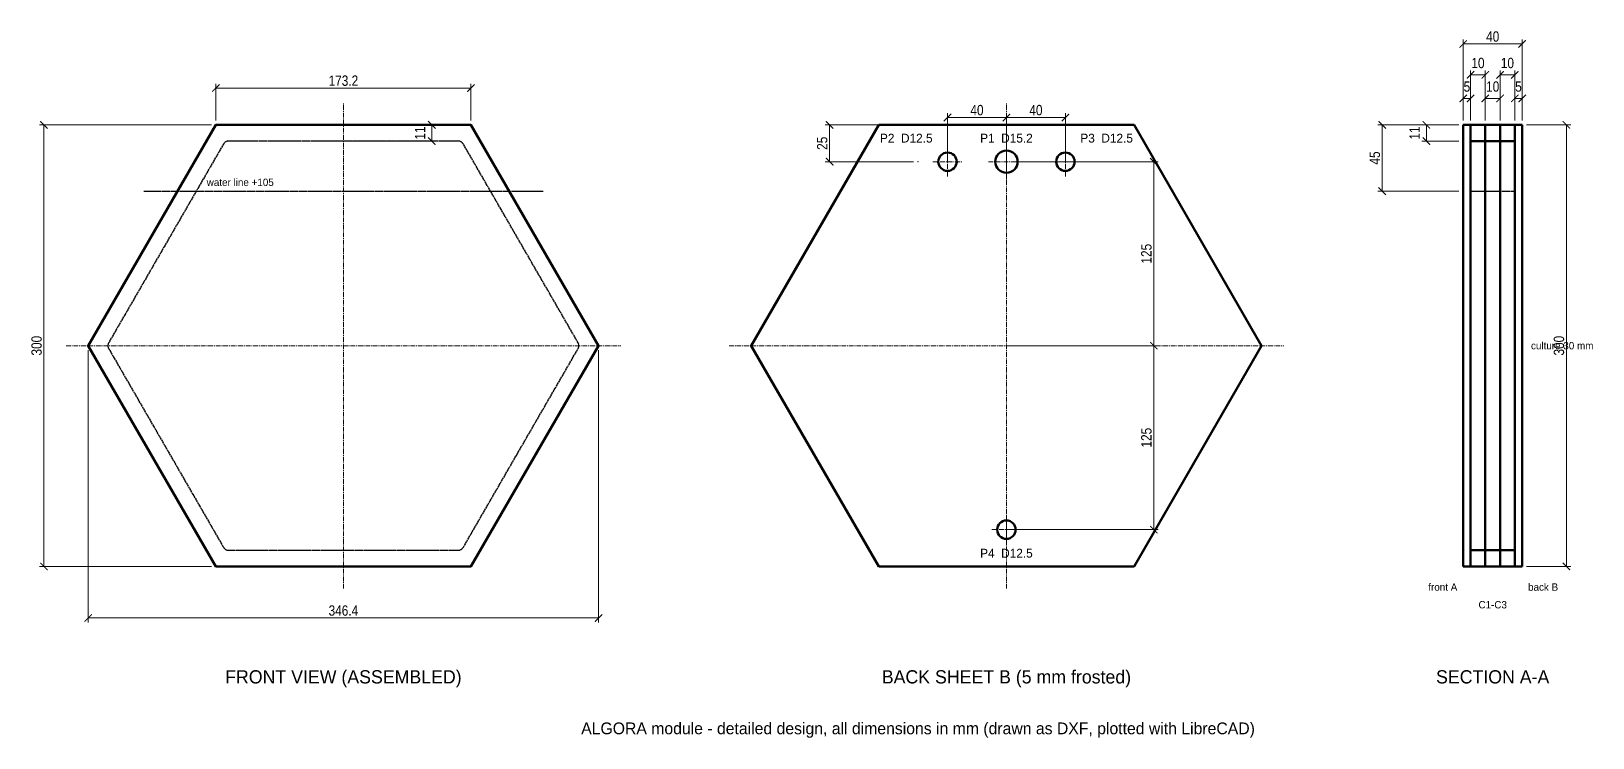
# Model space of a CAD drawing. Header units: millimetres. Extents: x -212 to 848, y -266 to 214.
import ezdxf
from ezdxf.enums import TextEntityAlignment as Align

# ---------------------------------------------------------------- set-up
doc = ezdxf.new("R2010")
doc.units = ezdxf.units.MM
doc.linetypes.add('CENTER', pattern=[5.08, 3.175, -0.635, 0.635, -0.635])
doc.linetypes.add('DASHED', pattern=[1.524, 1.27, -0.254])
for name, color, linetype, lineweight, true_color in [('CENTER', 7, 'CENTER', 18, 0x6e6e6e), ('DIM', 7, 'CONTINUOUS', 18, 0x0046c8), ('HIDDEN', 7, 'DASHED', 25, 0x5a5a5a), ('OUTLINE', 7, 'CONTINUOUS', 50, 0x000000), ('TEXT', 7, 'CONTINUOUS', 25, 0x000000), ('WATER', 7, 'DASHED', 25, 0x008c3c)]:
    doc.layers.add(name, color=color, linetype=linetype, lineweight=lineweight, true_color=true_color)
doc.styles.add('OpenSansCondensed-Light', font='OpenSansCondensed-Light.ttf')

# ---------------------------------------------------------------- blocks, each defined once
blk = doc.blocks.new('_ARCHTICK')
at = {"color": 0, "linetype": 'BYBLOCK', "const_width": 0.15}
blk.add_lwpolyline([(-0.5, -0.5), (0.5, 0.5)], dxfattribs=at)

msp = doc.modelspace()

# ---------------------------------------------------------------- linework, layer by layer
at = {"layer": 'CENTER'}
for p, q in [((0, -165), (0, 165)), ((450, -165), (450, 165)), ((410, 115), (410, 135)), ((450, 112.8), (450, 137.2)), ((490, 115), (490, 135)), ((400, 125), (420, 125)), ((437.8, 125), (462.2, 125)), ((480, 125), (500, 125)), ((-188.2, 0), (188.2, 0)), ((261.8, 0), (638.2, 0)), ((450, -135), (450, -115)), ((440, -125), (460, -125))]:
    msp.add_line(p, q, dxfattribs=at)
at = {"layer": 'DIM'}
for p, q in [((760, 153), (760, 208)), ((760, 205), (800, 205)), ((800, 153), (800, 208)), ((765, 153), (765, 187)), ((765, 184), (775, 184)), ((775, 153), (775, 187)), ((785, 153), (785, 187)), ((785, 184), (795, 184)), ((795, 153), (795, 187)), ((-86.6, 153), (-86.6, 178)), ((-86.6, 175), (86.6, 175)), ((86.6, 153), (86.6, 178)), ((760, 153), (760, 171)), ((765, 153), (765, 171)), ((775, 153), (775, 171)), ((785, 153), (785, 171)), ((795, 153), (795, 171)), ((800, 153), (800, 171)), ((760, 168), (765, 168)), ((775, 168), (785, 168)), ((795, 168), (800, 168)), ((-89.6, 150), (-206.2, 150)), ((-203.2, -150), (-203.2, 150)), ((3, 150), (63, 150)), ((60, 139), (60, 150)), ((387, 150), (327, 150)), ((330, 125), (330, 150)), ((410, 128), (410, 158)), ((410, 155), (450, 155)), ((450, 128), (450, 158)), ((450, 128), (450, 158)), ((450, 155), (490, 155)), ((490, 128), (490, 158)), ((757, 150), (702, 150)), ((705, 105), (705, 150)), ((757, 150), (732, 150)), ((735, 139), (735, 150)), ((803, 150), (833, 150)), ((830, -150), (830, 150)), ((3, 139), (63, 139)), ((757, 139), (732, 139)), ((387, 125), (327, 125)), ((453, 125), (553, 125)), ((550, 0), (550, 125)), ((757, 105), (702, 105)), ((453, 0), (553, 0)), ((453, 0), (553, 0)), ((550, -125), (550, 0)), ((-173.2, -3), (-173.2, -188)), ((173.2, -3), (173.2, -188)), ((453, -125), (553, -125)), ((-89.6, -150), (-206.2, -150)), ((803, -150), (833, -150)), ((-173.2, -185), (173.2, -185))]:
    msp.add_line(p, q, dxfattribs=at)
for p in [(760, 205), (765, 184), (785, 184), (-86.6, 175), (760, 168), (775, 168), (795, 168), (-86.6, 150), (-86.6, 150), (0, 150), (86.6, 150), (390, 150), (410, 155), (450, 155), (760, 150), (760, 150), (760, 150), (760, 150), (765, 150), (765, 150), (775, 150), (775, 150), (785, 150), (785, 150), (795, 150), (795, 150), (800, 150), (800, 150), (800, 150), (0, 139), (60, 139), (735, 139), (760, 139), (330, 125), (390, 125), (410, 125), (450, 125), (450, 125), (450, 125), (490, 125), (705, 105), (760, 105), (-173.2, 0), (173.2, 0), (450, 0), (450, 0), (550, 0), (450, -125), (550, -125), (-203.2, -150), (-86.6, -150), (800, -150), (830, -150), (-173.2, -185)]:
    msp.add_point(p, dxfattribs=at)
at = {"layer": 'HIDDEN'}
msp.add_lwpolyline([(159.3, -2, 0.267949), (159.3, 2), (81.4, 137, 0.267949), (77.9, 139), (-77.9, 139, 0.267949), (-81.4, 137), (-159.3, 2, 0.267949), (-159.3, -2), (-81.4, -137, 0.267949), (-77.9, -139), (77.9, -139, 0.267949), (81.4, -137)], format="xyb", close=True, dxfattribs=at)
at = {"layer": 'OUTLINE'}
for p, q in [((760, -150), (760, 150)), ((760, 150), (800, 150)), ((765, -150), (765, 150)), ((775, -150), (775, 150)), ((785, -150), (785, 150)), ((795, -150), (795, 150)), ((800, -150), (800, 150)), ((765, 139), (795, 139)), ((765, -139), (795, -139)), ((760, -150), (800, -150))]:
    msp.add_line(p, q, dxfattribs=at)
for points in [[(173.2, 0), (86.6, 150), (-86.6, 150), (-173.2, 0), (-86.6, -150), (86.6, -150)], [(623.2, 0), (536.6, 150), (363.4, 150), (276.8, 0), (363.4, -150), (536.6, -150)]]:
    msp.add_lwpolyline(points, close=True, dxfattribs=at)
for centre, radius in [((410, 125), 6.25), ((450, 125), 7.6), ((490, 125), 6.25), ((450, -125), 6.25)]:
    msp.add_circle(centre, radius, dxfattribs=at)
at = {"layer": 'WATER'}
for p, q in [((-135.5, 105), (135.5, 105)), ((765, 105), (795, 105))]:
    msp.add_line(p, q, dxfattribs=at)

# ---------------------------------------------------------------- block references
at = {"layer": 'DIM', "xscale": 5, "yscale": 5}
for p, rotation in [((760, 205), 180), ((775, 184), 180), ((795, 184), 180), ((-86.6, 175), 180), ((765, 168), 180), ((785, 168), 180), ((800, 168), 180), ((-203.2, 150), 90), ((60, 150), 270), ((330, 150), 90), ((410, 155), 180), ((450, 155), 180), ((705, 150), 90), ((735, 150), 270), ((830, 150), 90), ((60, 139), 90), ((735, 139), 90), ((330, 125), 270), ((550, 125), 90), ((705, 105), 270), ((550, 0), 270), ((550, 0), 90), ((550, -125), 270), ((-203.2, -150), 270), ((830, -150), 270), ((-173.2, -185), 180)]:
    msp.add_blockref('_ARCHTICK', p, dxfattribs=dict(at, rotation=rotation))
for p in [(800, 205), (765, 184), (785, 184), (86.6, 175), (760, 168), (775, 168), (795, 168), (450, 155), (490, 155), (173.2, -185)]:
    msp.add_blockref('_ARCHTICK', p, dxfattribs=at)

# ---------------------------------------------------------------- texts
at = {"layer": 'DIM', "char_height": 7, "attachment_point": 5, "style": 'OpenSansCondensed-Light'}
for s, insert in [('40', (780, 210)), ('10', (770, 192)), ('10', (790, 192)), ('173.2', (0, 180)), ('5', (762.5, 176)), ('10', (780, 176)), ('5', (797.5, 176)), ('40', (430, 160)), ('40', (470, 160)), ('346.4', (0, -180))]:
    msp.add_mtext(s, dxfattribs=dict(at, insert=insert))
at = {"layer": 'DIM', "char_height": 7, "attachment_point": 5, "rotation": 90, "style": 'OpenSansCondensed-Light'}
for s, insert in [('11', (52, 144.5)), ('11', (727, 144.5)), ('25', (325, 137.5)), ('45', (700, 127.5)), ('125', (545, 62.5)), ('300', (-208.2, 0)), ('300', (825, 0)), ('125', (545, -62.5))]:
    msp.add_mtext(s, dxfattribs=dict(at, insert=insert))
at = {"layer": 'TEXT'}
for s, height, p in [('P2  D12.5', 6, (382, 141)), ('P1  D15.2', 6, (450, 141)), ('P3  D12.5', 6, (518, 141)), ('P4  D12.5', 6, (450, -141)), ('C1-C3', 5, (780, -176)), ('FRONT VIEW (ASSEMBLED)', 9, (0, -225)), ('BACK SHEET B (5 mm frosted)', 9, (450, -225)), ('SECTION A-A', 9, (780, -225)), ('ALGORA module - detailed design, all dimensions in mm (drawn as DXF, plotted with LibreCAD)', 8, (390, -260))]:
    msp.add_text(s, height=height, dxfattribs=at).set_placement(p, align=Align.MIDDLE_CENTER)
for s, p in [('culture 30 mm', (806, 0)), ('back B', (804, -164))]:
    msp.add_text(s, height=5, dxfattribs=at).set_placement(p, align=Align.MIDDLE_LEFT)
msp.add_text('front A', height=5, dxfattribs=at).set_placement((756, -164), align=Align.MIDDLE_RIGHT)
at = {"layer": 'WATER'}
msp.add_text('water line +105', height=5, dxfattribs=at).set_placement((-70, 111), align=Align.MIDDLE_CENTER)

doc.saveas('drawing.dxf')
